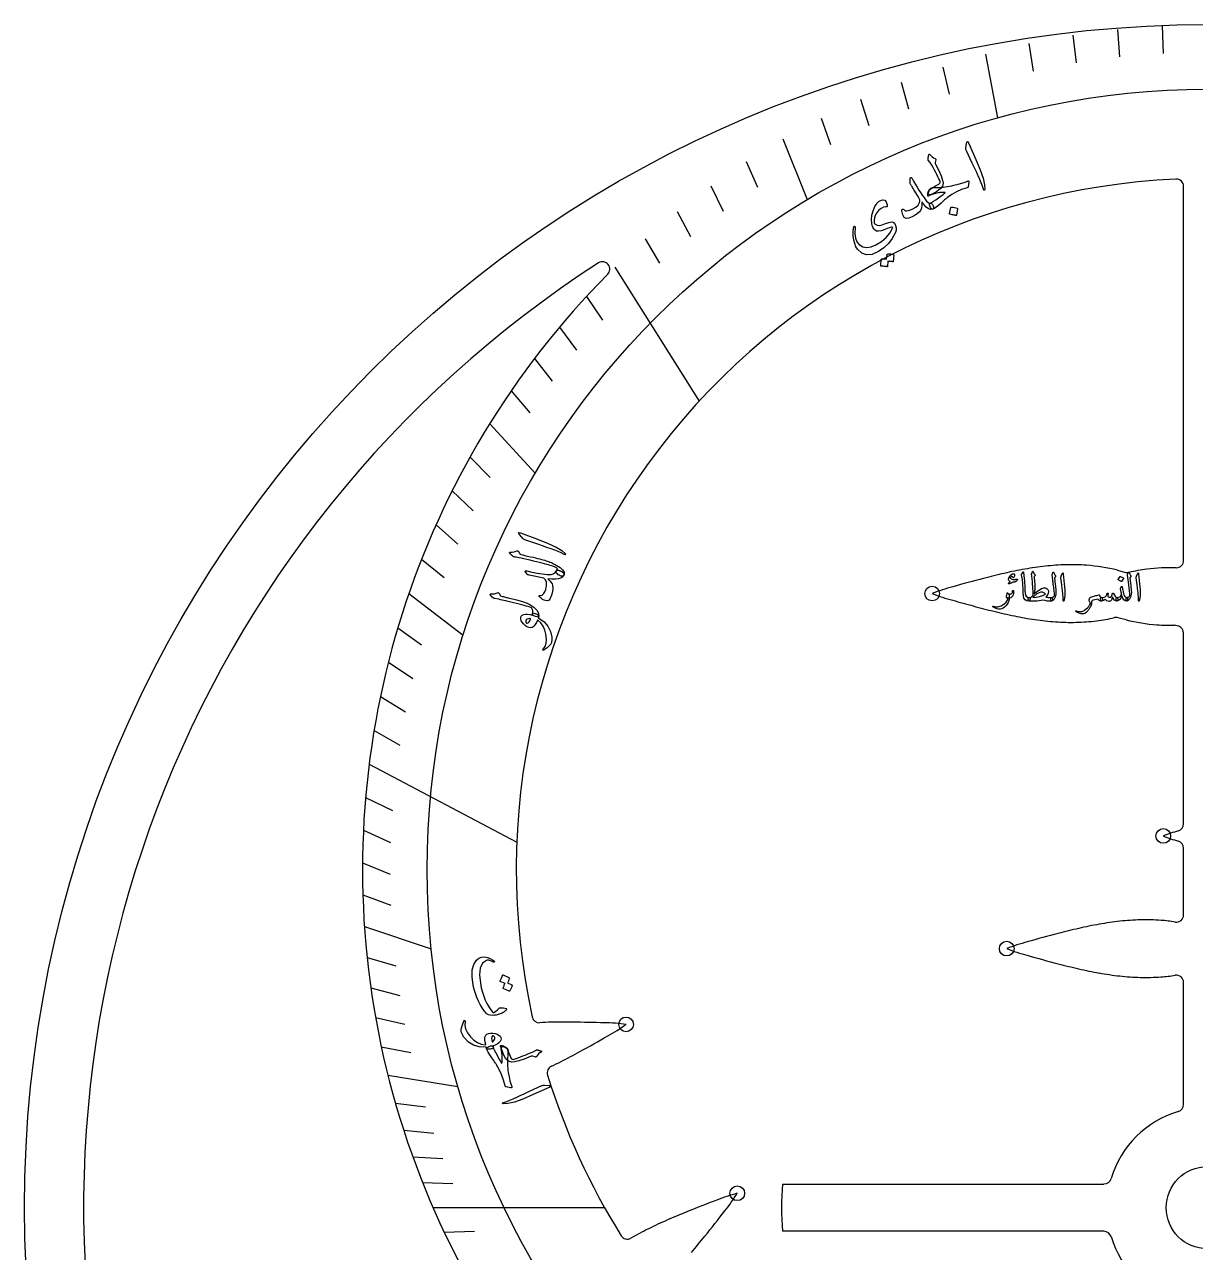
# Model space of a CAD drawing. Header units: millimetres. Extents: x -40.3 to 40.3, y -40.3 to 40.3.
# Drawn here: x -40.32 to -0.4, y -1.53 to 40.32 of the extents above; entities that cross this region are included whole.
import ezdxf

# ---------------------------------------------------------------- set-up
doc = ezdxf.new("R2010")
doc.units = ezdxf.units.MM
for name, color, linetype in [('CUT_INNER', 6, 'Continuous'), ('CUT_OUTER', 1, 'Continuous'), ('ENGRAVE', 7, 'Continuous'), ('ENGRAVE_FINE', 8, 'Continuous'), ('TEXT', 5, 'Continuous')]:
    doc.layers.add(name, color=color, linetype=linetype)

msp = doc.modelspace()

# ---------------------------------------------------------------- linework, layer by layer
at = {"layer": 'CUT_INNER'}
for points in [[(-0.806, 22.061), (-0.806, 34.809)], [(-3.065, 21.729), (-2.789, 21.653)], [(-2.768, 20.033), (-3.044, 20.109)], [(-0.972, 19.815), (-1.028, 19.835)], [(-0.806, 13.082), (-0.806, 19.58)], [(-0.806, 9.983), (-0.806, 12.255)], [(-0.806, 3.522), (-0.806, 7.674)], [(-14.478, 0.806), (-14.472, 0.806), (-3.522, 0.806)], [(-3.522, -0.806), (-14.472, -0.806), (-14.478, -0.806)]]:
    msp.add_lwpolyline(points, dxfattribs=at)
msp.add_circle((0, 0), 1.4, dxfattribs=at)
for centre, radius, start, end in [((0, 11.523), 23.559, 92.5978, 192.3106), ((-1.057, 34.809), 0.25, 360, 92.6367), ((-20.619, 31.989), 0.25, 315.1796, 122.8711), ((0, 0), 38.309, 122.804, 268.4097), ((0, 11.523), 28.802, 135.2127, 243.5935), ((-4.358, 11.333), 10.595, 96.3, 100.1357), ((-4.608, 13.585), 8.329, 91.4513, 96.2915), ((-4.641, 14.807), 7.107, 85.7729, 91.434), ((-4.588, 15.49), 6.422, 76.2835, 85.7978), ((-1.211, 15.083), 6.73, 88.6843, 97.2407), ((-1.057, 22.061), 0.25, 269.9557, 360), ((4.057, -23.333), 46.28, 104.6223, 105.9726), ((-1.624, -1.54), 23.758, 102.8908, 104.6334), ((-3.609, 7.141), 14.854, 100.1356, 102.899), ((-2.722, 21.894), 0.25, 254.6217, 282.0833), ((-1.379, 16.232), 5.569, 97.0222, 103.4092), ((-7.128, 15.226), 6.133, 104.6365, 111.5307), ((-7.131, 26.628), 6.124, 248.4668, 255.3586), ((5.595, 70.732), 52.026, 254.0755, 254.879), ((0.392, 51.369), 31.976, 254.8287, 256.1233), ((-2.848, 38.237), 18.451, 256.1091, 258.3406), ((-4.071, 32.306), 12.395, 258.3366, 261.6263), ((-4.454, 25.53), 5.569, 277.0222, 283.4092), ((-3.11, 19.868), 0.25, 74.6217, 102.0833), ((-4.521, 29.252), 9.307, 261.6302, 265.9704), ((-4.641, 27.578), 7.629, 265.9834, 271.2501), ((-4.624, 26.704), 6.755, 271.2704, 277.235), ((-1.245, 26.272), 6.422, 256.2835, 265.7978), ((-1.24, 25.977), 6.128, 265.5467, 271.1882), ((-1.112, 19.6), 0.25, 70.1818, 90.0443), ((-1.057, 19.58), 0.25, 0, 70.1818), ((-1.057, 13.082), 0.25, 286.3304, 0), ((0.215, 8.455), 4.548, 105.3178, 112.1303), ((0.215, 16.881), 4.548, 247.8697, 254.6822), ((-1.057, 12.255), 0.25, 0, 73.6696), ((-1.067, -4.961), 14.854, 100.1356, 102.899), ((-1.817, -0.77), 10.595, 96.3, 100.1357), ((-2.066, 1.483), 8.329, 91.4513, 96.2915), ((-2.1, 2.705), 7.107, 85.7729, 91.434), ((-1.863, 5.228), 4.573, 80.333, 86.3983), ((-1.057, 9.983), 0.25, 261.1226, 0), ((6.598, -35.435), 46.28, 104.6223, 105.9726), ((0.917, -13.642), 23.758, 102.8908, 104.6334), ((-4.587, 3.124), 6.133, 104.6365, 111.5307), ((-4.59, 14.526), 6.124, 248.4668, 255.3586), ((7.317, 55.72), 49.003, 254.0631, 255.3382), ((0.926, 31.334), 23.793, 255.3642, 257.1018), ((-1.062, 22.643), 14.878, 257.0937, 259.848), ((-1.814, 18.445), 10.613, 259.8479, 263.671), ((-2.066, 16.187), 8.341, 263.6793, 268.5056), ((-2.1, 14.96), 7.114, 268.5227, 274.1717), ((-1.866, 12.449), 4.593, 273.5429, 279.6633), ((-1.057, 7.674), 0.25, 0, 98.8774), ((-22.774, 6.554), 0.25, 192.4805, 273.2294), ((-22.265, -2.256), 8.575, 90.6487, 93.3104), ((-21.878, -17.47), 23.793, 89.4267, 91.1643), ((-22.153, -42.678), 49.003, 88.1256, 89.4007), ((-20.612, 0.173), 6.126, 82.5302, 89.4206), ((-23.39, 11.243), 6.144, 298.7019, 305.5848), ((-43.604, 45.92), 46.28, 298.6848, 300.0351), ((-32.798, 26.16), 23.758, 296.9533, 298.6959), ((-22.255, 4.592), 0.25, 114.8956, 197.4023), ((-26.024, 12.672), 8.665, 295.0111, 297.452), ((-0.004, 11.521), 23.555, 197.2966, 211.9843), ((-1.057, 3.522), 0.25, 286.1719, 360), ((0, 0), 3.427, 106.7301, 163.152), ((-3.523, 1.057), 0.25, 270.0199, 345.3648), ((-14.434, -5.436), 6.135, 105.0381, 111.918), ((-21.233, 3.731), 6.134, 321.1993, 328.0928), ((-6.291, 0), 8.227, 174.3776, 185.6249), ((0.538, -45.606), 49.003, 110.6256, 111.9007), ((-8.856, -22.212), 23.793, 111.9267, 113.6643), ((-53.186, 28.038), 46.28, 321.1848, 322.5351), ((-14.554, -9.8), 10.132, 116.3649, 120.1857), ((-12.436, -14.047), 14.878, 113.6562, 116.4105), ((-3.522, -1.057), 0.25, 16.1719, 90), ((-19.771, -0.824), 0.25, 211.8164, 299.2913), ((-35.641, 13.918), 23.758, 319.4533, 321.1959), ((0, 0), 3.427, 196.7301, 253.152)]:
    msp.add_arc(centre, radius, start, end, dxfattribs=at)
at = {"layer": 'CUT_OUTER'}
msp.add_circle((0, 0), 40.325, dxfattribs=at)
at = {"layer": 'ENGRAVE'}
for points in [[(-7.564, 39.314), (-7.147, 37.145)], [(-14.467, 36.428), (-13.645, 34.357)], [(-20.195, 32.058), (-17.32, 27.494)], [(-24.465, 26.721), (-22.916, 25.029)], [(-27.221, 20.933), (-25.372, 19.512)], [(-28.576, 15.121), (-23.541, 12.456)], [(-28.737, 9.586), (-26.463, 8.827)], [(-27.936, 4.514), (-25.552, 4.129)], [(-26.396, 0), (-20.549, 0)]]:
    msp.add_lwpolyline(points, dxfattribs=at)
for centre, radius in [((0, 11.523), 26.6), ((-9.38, 20.931), 0.25), ((-1.499, 12.668), 0.25), ((-6.839, 8.829), 0.25), ((-19.815, 6.247), 0.25), ((-16.025, 0.489), 0.25)]:
    msp.add_circle(centre, radius, dxfattribs=at)
at = {"layer": 'ENGRAVE_FINE'}
for points in [[(-1.535, 40.284), (-1.499, 39.341)], [(-4.582, 39.958), (-4.475, 39.02)], [(-3.064, 40.161), (-2.993, 39.22)], [(-6.084, 39.675), (-5.941, 38.741)], [(-9.017, 38.877), (-8.803, 37.954)], [(-10.438, 38.367), (-10.189, 37.451)], [(-11.823, 37.787), (-11.539, 36.879)], [(-13.167, 37.139), (-12.849, 36.241)], [(-15.719, 35.657), (-15.333, 34.782)], [(-16.921, 34.831), (-16.502, 33.968)], [(-18.069, 33.952), (-17.617, 33.104)], [(-19.161, 33.027), (-18.677, 32.193)], [(-21.171, 31.051), (-20.625, 30.25)], [(-22.086, 30.009), (-21.51, 29.226)], [(-22.941, 28.938), (-22.335, 28.174)], [(-23.734, 27.841), (-23.099, 27.096)], [(-25.136, 25.585), (-24.446, 24.883)], [(-25.746, 24.434), (-25.03, 23.754)], [(-26.296, 23.273), (-25.554, 22.616)], [(-26.788, 22.105), (-26.021, 21.473)], [(-27.599, 19.761), (-26.786, 19.179)], [(-27.921, 18.591), (-27.086, 18.036)], [(-28.19, 17.427), (-27.335, 16.898)], [(-28.408, 16.269), (-27.533, 15.768)], [(-28.697, 13.984), (-27.785, 13.54)], [(-28.771, 12.861), (-27.843, 12.446)], [(-28.801, 11.752), (-27.858, 11.367)], [(-28.789, 10.66), (-27.832, 10.306)], [(-28.646, 8.53), (-27.664, 8.238)], [(-28.519, 7.495), (-27.526, 7.234)], [(-28.357, 6.48), (-27.355, 6.251)], [(-28.162, 5.486), (-27.152, 5.289)], [(-27.681, 3.565), (-26.658, 3.434)], [(-27.398, 2.639), (-26.37, 2.54)], [(-27.088, 1.736), (-26.058, 1.67)], [(-26.754, 0.856), (-25.721, 0.823)], [(-26.017, -0.833), (-24.985, -0.8)]]:
    msp.add_lwpolyline(points, dxfattribs=at)
at = {"layer": 'TEXT'}
for points in [[(-8.213, 36.267), (-8.203, 36.32), (-8.189, 36.342), (-8.17, 36.334), (-8.146, 36.295), (-7.895, 35.723), (-7.744, 35.371), (-7.642, 35.084), (-7.59, 34.861), (-7.586, 34.703), (-7.59, 34.689), (-7.595, 34.68), (-7.601, 34.678), (-7.607, 34.68), (-7.614, 34.686), (-7.62, 34.694), (-7.625, 34.705), (-7.63, 34.718), (-7.665, 34.822), (-7.706, 34.932), (-7.754, 35.045), (-7.809, 35.164), (-7.823, 35.195), (-7.861, 35.279), (-7.924, 35.416), (-8.012, 35.605), (-8.212, 36.022), (-8.221, 36.044), (-8.227, 36.066), (-8.229, 36.087), (-8.229, 36.107)], [(-9.116, 35.005), (-9.147, 35.071), (-9.181, 35.14), (-9.218, 35.212), (-9.257, 35.287), (-9.299, 35.366), (-9.344, 35.448), (-9.392, 35.534), (-9.443, 35.623), (-9.511, 35.708), (-9.516, 35.721), (-9.52, 35.733), (-9.521, 35.746), (-9.52, 35.759), (-9.519, 35.766), (-9.517, 35.775), (-9.515, 35.787), (-9.511, 35.801), (-9.508, 35.817), (-9.504, 35.836), (-9.5, 35.857), (-9.495, 35.88), (-9.494, 35.888), (-9.49, 35.895), (-9.485, 35.9), (-9.479, 35.903), (-9.472, 35.904), (-9.466, 35.903), (-9.46, 35.898), (-9.454, 35.891), (-9.419, 35.851), (-9.377, 35.815), (-9.33, 35.783), (-9.276, 35.756), (-9.262, 35.748), (-9.254, 35.737), (-9.252, 35.724), (-9.256, 35.709), (-9.281, 35.621), (-9.282, 35.611), (-9.28, 35.599), (-9.276, 35.584), (-9.269, 35.568), (-9.153, 35.347), (-9.071, 35.165), (-9.023, 35.022), (-9.008, 34.919), (-9.033, 34.821), (-9.104, 34.725), (-9.222, 34.633), (-9.385, 34.543), (-9.45, 34.52), (-9.49, 34.527), (-9.504, 34.564), (-9.493, 34.63), (-9.49, 34.64), (-9.487, 34.649), (-9.484, 34.658), (-9.481, 34.666), (-9.479, 34.675), (-9.476, 34.683), (-9.474, 34.691), (-9.471, 34.699), (-9.464, 34.715), (-9.453, 34.729), (-9.438, 34.741), (-9.42, 34.75), (-9.336, 34.787), (-9.263, 34.823), (-9.201, 34.857), (-9.151, 34.89), (-9.124, 34.914), (-9.109, 34.941), (-9.107, 34.971), (-9.116, 35.005)], [(-9.443, 34.239), (-9.423, 34.238), (-9.404, 34.23), (-9.387, 34.217), (-9.372, 34.197), (-9.356, 34.171), (-9.344, 34.145), (-9.336, 34.119), (-9.331, 34.093), (-9.331, 34.069), (-9.335, 34.051), (-9.343, 34.037), (-9.356, 34.028), (-9.432, 34.019), (-9.51, 34.044), (-9.589, 34.103), (-9.668, 34.197), (-9.68, 34.213), (-9.691, 34.228), (-9.7, 34.24), (-9.707, 34.25), (-9.713, 34.258), (-9.717, 34.264), (-9.72, 34.267), (-9.721, 34.268), (-9.727, 34.273), (-9.731, 34.274), (-9.733, 34.269), (-9.733, 34.26), (-9.735, 34.153), (-9.748, 34.064), (-9.774, 33.992), (-9.813, 33.938), (-9.879, 33.88), (-9.961, 33.825), (-10.061, 33.773), (-10.177, 33.725), (-10.265, 33.713), (-10.334, 33.752), (-10.383, 33.841), (-10.414, 33.981), (-10.415, 33.999), (-10.412, 34.014), (-10.406, 34.026), (-10.397, 34.034), (-10.386, 34.038), (-10.374, 34.037), (-10.363, 34.03), (-10.351, 34.019), (-10.325, 33.994), (-10.301, 33.978), (-10.277, 33.971), (-10.254, 33.971), (-10.138, 34.004), (-10.034, 34.048), (-9.942, 34.105), (-9.861, 34.174), (-9.83, 34.213), (-9.81, 34.256), (-9.799, 34.303), (-9.799, 34.356), (-9.809, 34.376), (-9.836, 34.422), (-9.88, 34.494), (-9.939, 34.591), (-9.971, 34.643), (-10, 34.69), (-10.025, 34.732), (-10.047, 34.769), (-10.066, 34.801), (-10.082, 34.827), (-10.095, 34.847), (-10.104, 34.862), (-10.117, 34.885), (-10.126, 34.907), (-10.131, 34.926), (-10.132, 34.944), (-10.13, 34.968), (-10.13, 34.989), (-10.129, 35.009), (-10.128, 35.028), (-10.127, 35.044), (-10.126, 35.059), (-10.126, 35.073), (-10.127, 35.085), (-10.126, 35.094), (-10.123, 35.102), (-10.117, 35.108), (-10.11, 35.111), (-10.1, 35.112), (-10.091, 35.11), (-10.084, 35.105), (-10.078, 35.097), (-10.012, 34.984), (-9.949, 34.877), (-9.888, 34.777), (-9.83, 34.683), (-9.774, 34.596), (-9.72, 34.514), (-9.669, 34.439), (-9.621, 34.371), (-9.572, 34.308), (-9.526, 34.266), (-9.483, 34.242), (-9.443, 34.239)], [(-9.204, 34.774), (-9.139, 34.775), (-9.071, 34.778), (-9.003, 34.784), (-8.932, 34.793), (-8.86, 34.803), (-8.787, 34.816), (-8.713, 34.831), (-8.637, 34.847), (-8.493, 34.881), (-8.366, 34.917), (-8.258, 34.953), (-8.169, 34.991), (-8.159, 34.995), (-8.15, 34.995), (-8.142, 34.992), (-8.135, 34.987), (-8.13, 34.979), (-8.126, 34.97), (-8.124, 34.961), (-8.125, 34.95), (-8.152, 34.798), (-8.156, 34.785), (-8.162, 34.776), (-8.172, 34.769), (-8.186, 34.765), (-8.376, 34.701), (-8.553, 34.623), (-8.715, 34.532), (-8.862, 34.428), (-8.87, 34.422), (-8.884, 34.411), (-8.903, 34.395), (-8.927, 34.374), (-8.957, 34.348), (-8.992, 34.317), (-9.033, 34.281), (-9.078, 34.24), (-9.167, 34.161), (-9.243, 34.099), (-9.306, 34.055), (-9.356, 34.028), (-9.371, 34.028), (-9.389, 34.038), (-9.411, 34.058), (-9.435, 34.089), (-9.464, 34.143), (-9.475, 34.186), (-9.467, 34.218), (-9.441, 34.24), (-9.397, 34.264), (-9.337, 34.302), (-9.26, 34.355), (-9.165, 34.423), (-9.118, 34.458), (-9.076, 34.488), (-9.04, 34.514), (-9.01, 34.535), (-8.987, 34.553), (-8.969, 34.566), (-8.958, 34.574), (-8.953, 34.578), (-8.951, 34.58), (-8.949, 34.582), (-8.948, 34.583), (-8.947, 34.585), (-8.946, 34.586), (-8.945, 34.586), (-8.944, 34.587), (-8.943, 34.588), (-8.937, 34.594), (-8.935, 34.599), (-8.938, 34.602), (-8.946, 34.603), (-8.977, 34.605), (-9.01, 34.605), (-9.044, 34.604), (-9.078, 34.601), (-9.114, 34.597), (-9.151, 34.591), (-9.19, 34.584), (-9.229, 34.576), (-9.268, 34.566), (-9.305, 34.557), (-9.342, 34.546), (-9.378, 34.535), (-9.413, 34.523), (-9.446, 34.51), (-9.478, 34.496), (-9.508, 34.481), (-9.517, 34.479), (-9.523, 34.48), (-9.528, 34.484), (-9.531, 34.491), (-9.533, 34.505), (-9.533, 34.52), (-9.532, 34.534), (-9.531, 34.549), (-9.528, 34.564), (-9.525, 34.579), (-9.522, 34.595), (-9.518, 34.611), (-9.508, 34.644), (-9.495, 34.671), (-9.481, 34.692), (-9.464, 34.708), (-9.415, 34.735), (-9.356, 34.756), (-9.286, 34.769), (-9.204, 34.774)], [(-10.954, 34.11), (-11.041, 34.098), (-11.124, 34.058), (-11.205, 33.99), (-11.282, 33.894), (-11.322, 33.818), (-11.348, 33.739), (-11.359, 33.657), (-11.355, 33.572), (-11.351, 33.557), (-11.344, 33.542), (-11.333, 33.529), (-11.32, 33.516), (-11.259, 33.486), (-11.181, 33.48), (-11.085, 33.498), (-10.97, 33.539), (-10.858, 33.581), (-10.77, 33.598), (-10.707, 33.591), (-10.668, 33.56), (-10.626, 33.478), (-10.606, 33.396), (-10.608, 33.315), (-10.633, 33.233), (-10.74, 33.036), (-10.871, 32.864), (-11.026, 32.716), (-11.206, 32.591), (-11.422, 32.493), (-11.614, 32.473), (-11.781, 32.53), (-11.925, 32.665), (-11.978, 32.754), (-12.021, 32.859), (-12.051, 32.98), (-12.07, 33.119), (-12.072, 33.159), (-12.073, 33.199), (-12.073, 33.237), (-12.071, 33.275), (-12.069, 33.312), (-12.065, 33.349), (-12.06, 33.385), (-12.055, 33.421), (-12.05, 33.437), (-12.042, 33.446), (-12.033, 33.449), (-12.021, 33.445), (-12.012, 33.437), (-12.005, 33.427), (-12.002, 33.416), (-12.001, 33.403), (-12.012, 33.206), (-11.992, 33.044), (-11.943, 32.916), (-11.865, 32.824), (-11.741, 32.75), (-11.605, 32.724), (-11.457, 32.746), (-11.297, 32.815), (-11.108, 32.935), (-10.951, 33.068), (-10.825, 33.217), (-10.73, 33.381), (-10.726, 33.393), (-10.726, 33.402), (-10.732, 33.409), (-10.744, 33.414), (-10.781, 33.414), (-10.839, 33.4), (-10.918, 33.374), (-11.018, 33.334), (-11.122, 33.296), (-11.208, 33.281), (-11.277, 33.288), (-11.328, 33.317), (-11.368, 33.362), (-11.4, 33.415), (-11.424, 33.475), (-11.439, 33.543), (-11.45, 33.686), (-11.435, 33.83), (-11.395, 33.974), (-11.329, 34.12), (-11.31, 34.156), (-11.291, 34.189), (-11.27, 34.218), (-11.25, 34.245), (-11.229, 34.267), (-11.207, 34.287), (-11.186, 34.304), (-11.164, 34.318), (-11.072, 34.353), (-10.999, 34.341), (-10.946, 34.282), (-10.913, 34.178), (-10.911, 34.146), (-10.917, 34.124), (-10.931, 34.112), (-10.954, 34.11)], [(-8.744, 34.088), (-8.742, 34.092), (-8.739, 34.095), (-8.734, 34.098), (-8.727, 34.1), (-8.675, 34.099), (-8.624, 34.092), (-8.574, 34.08), (-8.525, 34.063), (-8.52, 34.059), (-8.517, 34.055), (-8.515, 34.05), (-8.516, 34.045), (-8.555, 33.824), (-8.557, 33.818), (-8.562, 33.815), (-8.569, 33.815), (-8.579, 33.817), (-8.587, 33.819), (-8.6, 33.823), (-8.617, 33.827), (-8.639, 33.832), (-8.666, 33.838), (-8.698, 33.844), (-8.736, 33.852), (-8.779, 33.859), (-8.784, 33.861), (-8.788, 33.864), (-8.79, 33.867), (-8.789, 33.872)], [(-10.919, 32.489), (-10.918, 32.493), (-10.915, 32.497), (-10.911, 32.5), (-10.904, 32.503), (-10.879, 32.505), (-10.854, 32.507), (-10.829, 32.507), (-10.804, 32.506), (-10.78, 32.504), (-10.755, 32.5), (-10.73, 32.495), (-10.705, 32.489), (-10.699, 32.486), (-10.695, 32.481), (-10.693, 32.476), (-10.692, 32.469), (-10.706, 32.245), (-10.708, 32.242), (-10.712, 32.24), (-10.719, 32.239), (-10.728, 32.24), (-10.734, 32.242), (-10.745, 32.244), (-10.759, 32.245), (-10.777, 32.247), (-10.799, 32.249), (-10.825, 32.251), (-10.855, 32.254), (-10.889, 32.256), (-10.899, 32.081), (-10.901, 32.075), (-10.905, 32.072), (-10.912, 32.071), (-10.922, 32.072), (-10.93, 32.074), (-10.943, 32.075), (-10.96, 32.078), (-10.982, 32.08), (-11.009, 32.083), (-11.042, 32.086), (-11.079, 32.089), (-11.121, 32.092), (-11.127, 32.093), (-11.13, 32.096), (-11.131, 32.1), (-11.131, 32.104), (-11.115, 32.323), (-11.114, 32.327), (-11.111, 32.331), (-11.106, 32.334), (-11.1, 32.337), (-11.079, 32.34), (-11.058, 32.342), (-11.037, 32.343), (-11.016, 32.342), (-10.995, 32.341), (-10.975, 32.338), (-10.954, 32.335), (-10.934, 32.33)], [(-23.443, 22.933), (-23.474, 22.976), (-23.479, 23.002), (-23.46, 23.01), (-23.416, 23), (-22.831, 22.78), (-22.474, 22.642), (-22.197, 22.514), (-22.001, 22.396), (-21.886, 22.288), (-21.878, 22.276), (-21.875, 22.266), (-21.877, 22.26), (-21.884, 22.257), (-21.893, 22.256), (-21.903, 22.258), (-21.914, 22.262), (-21.927, 22.267), (-22.026, 22.316), (-22.133, 22.362), (-22.248, 22.407), (-22.371, 22.451), (-22.403, 22.463), (-22.49, 22.494), (-22.631, 22.544), (-22.828, 22.613), (-23.266, 22.762), (-23.289, 22.771), (-23.308, 22.782), (-23.325, 22.795), (-23.339, 22.809)], [(-23.771, 22.287), (-23.78, 22.296), (-23.785, 22.306), (-23.787, 22.315), (-23.785, 22.325), (-23.779, 22.332), (-23.772, 22.338), (-23.763, 22.341), (-23.752, 22.342), (-23.695, 22.342), (-23.642, 22.349), (-23.592, 22.363), (-23.546, 22.383), (-23.528, 22.387), (-23.511, 22.385), (-23.495, 22.375), (-23.482, 22.359), (-23.475, 22.348), (-23.469, 22.338), (-23.463, 22.327), (-23.456, 22.316), (-23.45, 22.306), (-23.444, 22.295), (-23.438, 22.285), (-23.431, 22.274), (-23.408, 22.265), (-23.341, 22.248), (-23.229, 22.222), (-23.072, 22.187), (-22.986, 22.167), (-22.906, 22.149), (-22.831, 22.131), (-22.761, 22.113), (-22.697, 22.097), (-22.639, 22.081), (-22.586, 22.065), (-22.54, 22.05), (-22.497, 22.035), (-22.454, 22.019), (-22.411, 22.002), (-22.369, 21.984), (-22.327, 21.965), (-22.286, 21.946), (-22.244, 21.925), (-22.203, 21.903), (-22.068, 21.821), (-21.978, 21.742), (-21.932, 21.664), (-21.932, 21.589), (-21.945, 21.558), (-21.965, 21.538), (-21.992, 21.528), (-22.026, 21.529), (-22.062, 21.538), (-22.096, 21.553), (-22.128, 21.573), (-22.158, 21.6), (-22.183, 21.629), (-22.198, 21.655), (-22.201, 21.678), (-22.194, 21.698), (-22.186, 21.713), (-22.179, 21.726), (-22.172, 21.738), (-22.167, 21.748), (-22.163, 21.757), (-22.16, 21.765), (-22.158, 21.772), (-22.157, 21.778), (-22.187, 21.804), (-22.237, 21.831), (-22.309, 21.86), (-22.401, 21.891), (-22.457, 21.907), (-22.522, 21.925), (-22.595, 21.944), (-22.676, 21.964), (-22.766, 21.986), (-22.865, 22.011), (-22.973, 22.036), (-23.09, 22.064), (-23.204, 22.09), (-23.304, 22.113), (-23.391, 22.132), (-23.464, 22.148), (-23.523, 22.16), (-23.568, 22.169), (-23.599, 22.176), (-23.617, 22.179), (-23.638, 22.185), (-23.66, 22.195), (-23.682, 22.209), (-23.703, 22.227), (-23.714, 22.237), (-23.724, 22.247), (-23.733, 22.255), (-23.741, 22.263), (-23.75, 22.27), (-23.757, 22.276), (-23.765, 22.282), (-23.771, 22.287)], [(-21.93, 21.586), (-21.954, 21.542), (-21.98, 21.506), (-22.009, 21.479), (-22.041, 21.46), (-22.122, 21.434), (-22.223, 21.421), (-22.343, 21.42), (-22.484, 21.431), (-22.419, 21.367), (-22.37, 21.311), (-22.338, 21.262), (-22.321, 21.221), (-22.311, 21.111), (-22.323, 20.995), (-22.358, 20.873), (-22.415, 20.744), (-22.439, 20.711), (-22.471, 20.691), (-22.511, 20.684), (-22.558, 20.69), (-22.609, 20.707), (-22.661, 20.734), (-22.714, 20.77), (-22.767, 20.815), (-22.774, 20.823), (-22.778, 20.831), (-22.78, 20.839), (-22.779, 20.847), (-22.774, 20.857), (-22.768, 20.863), (-22.759, 20.867), (-22.748, 20.867), (-22.681, 20.881), (-22.626, 20.92), (-22.582, 20.985), (-22.549, 21.075), (-22.526, 21.209), (-22.53, 21.317), (-22.563, 21.4), (-22.625, 21.457), (-23.122, 21.561), (-23.144, 21.566), (-23.163, 21.574), (-23.178, 21.584), (-23.19, 21.596), (-23.242, 21.666), (-23.249, 21.676), (-23.253, 21.684), (-23.254, 21.691), (-23.254, 21.697), (-23.247, 21.702), (-23.236, 21.704), (-23.222, 21.703), (-23.202, 21.7), (-23.076, 21.672), (-22.959, 21.648), (-22.851, 21.628), (-22.752, 21.612), (-22.663, 21.599), (-22.583, 21.589), (-22.512, 21.582), (-22.451, 21.579), (-22.368, 21.585), (-22.297, 21.608), (-22.239, 21.646), (-22.193, 21.701), (-22.179, 21.715), (-22.159, 21.723), (-22.133, 21.724), (-22.101, 21.719), (-22.085, 21.714), (-22.069, 21.708), (-22.053, 21.702), (-22.038, 21.695), (-22.022, 21.687), (-22.007, 21.678), (-21.993, 21.668), (-21.979, 21.657), (-21.954, 21.634), (-21.937, 21.615), (-21.929, 21.599), (-21.93, 21.586)], [(-6.523, 21.337), (-6.541, 21.334), (-6.558, 21.331), (-6.573, 21.328), (-6.588, 21.325), (-6.6, 21.322), (-6.612, 21.319), (-6.621, 21.316), (-6.63, 21.314), (-6.638, 21.31), (-6.648, 21.306), (-6.66, 21.302), (-6.674, 21.296), (-6.689, 21.29), (-6.706, 21.283), (-6.725, 21.274), (-6.746, 21.265), (-6.754, 21.262), (-6.761, 21.262), (-6.767, 21.265), (-6.772, 21.271), (-6.775, 21.284), (-6.767, 21.3), (-6.748, 21.318), (-6.718, 21.338), (-6.741, 21.351), (-6.758, 21.365), (-6.77, 21.38), (-6.776, 21.396), (-6.777, 21.427), (-6.77, 21.46), (-6.754, 21.495), (-6.729, 21.533), (-6.7, 21.567), (-6.669, 21.591), (-6.638, 21.604), (-6.606, 21.606), (-6.588, 21.602), (-6.576, 21.592), (-6.57, 21.578), (-6.569, 21.559), (-6.572, 21.539), (-6.577, 21.52), (-6.584, 21.503), (-6.594, 21.488), (-6.603, 21.477), (-6.612, 21.472), (-6.62, 21.473), (-6.627, 21.481), (-6.635, 21.492), (-6.645, 21.5), (-6.656, 21.505), (-6.668, 21.507), (-6.681, 21.507), (-6.693, 21.504), (-6.703, 21.499), (-6.711, 21.49), (-6.717, 21.48), (-6.719, 21.471), (-6.716, 21.462), (-6.71, 21.454), (-6.684, 21.436), (-6.653, 21.422), (-6.617, 21.413), (-6.574, 21.409), (-6.571, 21.409), (-6.567, 21.409), (-6.562, 21.41), (-6.557, 21.411), (-6.552, 21.412), (-6.546, 21.413), (-6.54, 21.414), (-6.533, 21.416), (-6.526, 21.417), (-6.519, 21.418), (-6.513, 21.419), (-6.508, 21.421), (-6.504, 21.422), (-6.5, 21.422), (-6.496, 21.422), (-6.493, 21.423), (-6.487, 21.422), (-6.483, 21.42), (-6.479, 21.417), (-6.476, 21.413), (-6.475, 21.409), (-6.474, 21.405), (-6.474, 21.401), (-6.475, 21.398), (-6.488, 21.373), (-6.501, 21.354), (-6.513, 21.342), (-6.523, 21.337)], [(-6.283, 21.668), (-6.28, 21.672), (-6.278, 21.675), (-6.276, 21.677), (-6.274, 21.677), (-6.27, 21.675), (-6.267, 21.669), (-6.265, 21.66), (-6.262, 21.648), (-6.251, 21.545), (-6.242, 21.449), (-6.234, 21.362), (-6.229, 21.282), (-6.226, 21.214), (-6.223, 21.152), (-6.22, 21.098), (-6.218, 21.051), (-6.215, 21.011), (-6.214, 20.978), (-6.212, 20.953), (-6.211, 20.934), (-6.199, 20.878), (-6.172, 20.837), (-6.13, 20.81), (-6.073, 20.799), (-6.058, 20.794), (-6.047, 20.785), (-6.043, 20.77), (-6.044, 20.749), (-6.051, 20.716), (-6.058, 20.693), (-6.065, 20.679), (-6.073, 20.674), (-6.153, 20.685), (-6.212, 20.716), (-6.25, 20.769), (-6.267, 20.843), (-6.269, 20.878), (-6.272, 20.913), (-6.274, 20.949), (-6.276, 20.984), (-6.277, 21.02), (-6.279, 21.056), (-6.28, 21.091), (-6.282, 21.127), (-6.284, 21.196), (-6.288, 21.257), (-6.293, 21.312), (-6.298, 21.36), (-6.305, 21.406), (-6.313, 21.455), (-6.322, 21.507), (-6.331, 21.562), (-6.333, 21.572), (-6.332, 21.581), (-6.331, 21.589), (-6.327, 21.597)], [(-5.612, 20.707), (-5.668, 20.692), (-5.73, 20.681), (-5.8, 20.674), (-5.877, 20.672), (-5.916, 20.671), (-5.951, 20.671), (-5.981, 20.671), (-6.008, 20.672), (-6.03, 20.672), (-6.049, 20.673), (-6.063, 20.674), (-6.073, 20.674), (-6.079, 20.677), (-6.084, 20.684), (-6.089, 20.693), (-6.094, 20.706), (-6.104, 20.745), (-6.103, 20.773), (-6.093, 20.791), (-6.073, 20.799), (-6.014, 20.8), (-5.938, 20.881), (-5.938, 20.95), (-5.94, 21.021), (-5.943, 21.096), (-5.948, 21.174), (-5.954, 21.256), (-5.962, 21.341), (-5.971, 21.429), (-5.982, 21.521), (-5.984, 21.534), (-5.985, 21.546), (-5.986, 21.556), (-5.987, 21.565), (-5.988, 21.572), (-5.989, 21.579), (-5.99, 21.584), (-5.992, 21.587), (-5.992, 21.6), (-5.986, 21.62), (-5.975, 21.647), (-5.959, 21.681), (-5.957, 21.684), (-5.954, 21.687), (-5.951, 21.689), (-5.948, 21.689), (-5.944, 21.689), (-5.941, 21.687), (-5.939, 21.684), (-5.937, 21.679), (-5.922, 21.645), (-5.908, 21.616), (-5.893, 21.593), (-5.879, 21.576), (-5.872, 21.568), (-5.87, 21.559), (-5.872, 21.55), (-5.879, 21.54), (-5.902, 21.51), (-5.905, 21.505), (-5.907, 21.498), (-5.907, 21.489), (-5.906, 21.479), (-5.891, 21.349), (-5.881, 21.239), (-5.877, 21.15), (-5.877, 21.082), (-5.878, 21.069), (-5.88, 21.055), (-5.882, 21.038), (-5.886, 21.019), (-5.889, 20.997), (-5.894, 20.974), (-5.898, 20.948), (-5.904, 20.92), (-5.824, 20.985), (-5.755, 21.036), (-5.698, 21.075), (-5.651, 21.101), (-5.61, 21.118), (-5.575, 21.128), (-5.546, 21.131), (-5.522, 21.127), (-5.492, 21.114), (-5.464, 21.094), (-5.44, 21.065), (-5.419, 21.029), (-5.416, 21.022), (-5.415, 21.013), (-5.415, 21.002), (-5.416, 20.989), (-5.429, 20.939), (-5.449, 20.893), (-5.476, 20.852), (-5.51, 20.817), (-5.484, 20.81), (-5.458, 20.805), (-5.433, 20.801), (-5.408, 20.798), (-5.383, 20.796), (-5.359, 20.796), (-5.335, 20.797), (-5.311, 20.799), (-5.302, 20.798), (-5.295, 20.794), (-5.29, 20.786), (-5.286, 20.774), (-5.282, 20.749), (-5.28, 20.728), (-5.282, 20.711), (-5.288, 20.698), (-5.295, 20.688), (-5.301, 20.68), (-5.307, 20.676), (-5.311, 20.674), (-5.381, 20.672), (-5.454, 20.677), (-5.531, 20.689), (-5.612, 20.707)], [(-5.29, 21.585), (-5.281, 21.608), (-5.274, 21.626), (-5.269, 21.639), (-5.266, 21.648), (-5.263, 21.653), (-5.26, 21.657), (-5.256, 21.659), (-5.252, 21.66), (-5.247, 21.659), (-5.242, 21.657), (-5.239, 21.652), (-5.237, 21.646), (-5.225, 21.617), (-5.212, 21.59), (-5.196, 21.566), (-5.177, 21.546), (-5.172, 21.539), (-5.171, 21.531), (-5.173, 21.523), (-5.179, 21.514), (-5.209, 21.471), (-5.207, 21.452), (-5.205, 21.433), (-5.203, 21.415), (-5.201, 21.396), (-5.199, 21.379), (-5.197, 21.361), (-5.195, 21.344), (-5.192, 21.327), (-5.173, 21.172), (-5.162, 21.051), (-5.158, 20.964), (-5.161, 20.91), (-5.187, 20.813), (-5.221, 20.742), (-5.263, 20.695), (-5.313, 20.674), (-5.314, 20.674), (-5.315, 20.674), (-5.317, 20.674), (-5.318, 20.674), (-5.326, 20.682), (-5.332, 20.7), (-5.334, 20.728), (-5.333, 20.765), (-5.332, 20.779), (-5.328, 20.79), (-5.322, 20.796), (-5.313, 20.799), (-5.278, 20.806), (-5.248, 20.818), (-5.225, 20.837), (-5.208, 20.861), (-5.209, 20.89), (-5.211, 20.922), (-5.214, 20.959), (-5.218, 21), (-5.223, 21.045), (-5.229, 21.093), (-5.235, 21.145), (-5.242, 21.2), (-5.249, 21.255), (-5.255, 21.304), (-5.261, 21.347), (-5.266, 21.385), (-5.27, 21.418), (-5.274, 21.445), (-5.276, 21.466), (-5.278, 21.482), (-5.292, 21.561), (-5.292, 21.569), (-5.292, 21.575), (-5.292, 21.581), (-5.29, 21.585)], [(-4.948, 21.599), (-4.935, 21.625), (-4.924, 21.634), (-4.916, 21.626), (-4.911, 21.602), (-4.879, 21.264), (-4.86, 21.056), (-4.856, 20.89), (-4.866, 20.766), (-4.891, 20.684), (-4.896, 20.677), (-4.9, 20.674), (-4.904, 20.673), (-4.907, 20.676), (-4.909, 20.68), (-4.911, 20.685), (-4.912, 20.692), (-4.912, 20.699), (-4.912, 20.759), (-4.915, 20.822), (-4.92, 20.89), (-4.929, 20.96), (-4.931, 20.979), (-4.936, 21.029), (-4.945, 21.11), (-4.958, 21.223), (-4.988, 21.472), (-4.989, 21.486), (-4.988, 21.498), (-4.986, 21.509), (-4.983, 21.519)], [(-2.971, 21.512), (-2.97, 21.514), (-2.967, 21.515), (-2.964, 21.515), (-2.96, 21.515), (-2.933, 21.504), (-2.908, 21.491), (-2.884, 21.475), (-2.862, 21.457), (-2.86, 21.454), (-2.859, 21.452), (-2.859, 21.449), (-2.861, 21.446), (-2.926, 21.341), (-2.928, 21.339), (-2.931, 21.338), (-2.935, 21.339), (-2.939, 21.343), (-2.943, 21.345), (-2.95, 21.349), (-2.958, 21.355), (-2.969, 21.362), (-2.982, 21.37), (-2.997, 21.38), (-3.015, 21.391), (-3.036, 21.403), (-3.039, 21.405), (-3.04, 21.407), (-3.04, 21.41), (-3.039, 21.412)], [(-2.721, 21.585), (-2.712, 21.608), (-2.705, 21.626), (-2.7, 21.639), (-2.696, 21.648), (-2.694, 21.653), (-2.691, 21.657), (-2.687, 21.659), (-2.683, 21.66), (-2.678, 21.659), (-2.673, 21.657), (-2.67, 21.652), (-2.667, 21.646), (-2.656, 21.617), (-2.642, 21.59), (-2.626, 21.566), (-2.608, 21.546), (-2.603, 21.539), (-2.602, 21.531), (-2.604, 21.523), (-2.61, 21.514), (-2.64, 21.471), (-2.638, 21.452), (-2.636, 21.433), (-2.634, 21.415), (-2.632, 21.396), (-2.63, 21.379), (-2.627, 21.361), (-2.625, 21.344), (-2.623, 21.327), (-2.604, 21.172), (-2.593, 21.051), (-2.588, 20.964), (-2.592, 20.91), (-2.618, 20.813), (-2.652, 20.742), (-2.694, 20.695), (-2.743, 20.674), (-2.745, 20.674), (-2.746, 20.674), (-2.748, 20.674), (-2.749, 20.674), (-2.757, 20.682), (-2.762, 20.7), (-2.765, 20.728), (-2.764, 20.765), (-2.763, 20.779), (-2.759, 20.79), (-2.752, 20.796), (-2.743, 20.799), (-2.708, 20.806), (-2.679, 20.818), (-2.656, 20.837), (-2.639, 20.861), (-2.64, 20.89), (-2.642, 20.922), (-2.645, 20.959), (-2.649, 21), (-2.654, 21.045), (-2.659, 21.093), (-2.666, 21.145), (-2.673, 21.2), (-2.68, 21.255), (-2.686, 21.304), (-2.691, 21.347), (-2.696, 21.385), (-2.701, 21.418), (-2.704, 21.445), (-2.707, 21.466), (-2.709, 21.482), (-2.723, 21.561), (-2.723, 21.569), (-2.723, 21.575), (-2.723, 21.581), (-2.721, 21.585)], [(-2.379, 21.599), (-2.366, 21.625), (-2.355, 21.634), (-2.347, 21.626), (-2.342, 21.602), (-2.31, 21.264), (-2.291, 21.056), (-2.287, 20.89), (-2.297, 20.766), (-2.322, 20.684), (-2.327, 20.677), (-2.331, 20.674), (-2.334, 20.673), (-2.338, 20.676), (-2.34, 20.68), (-2.342, 20.685), (-2.343, 20.692), (-2.343, 20.699), (-2.343, 20.759), (-2.346, 20.822), (-2.351, 20.89), (-2.36, 20.96), (-2.361, 20.979), (-2.367, 21.029), (-2.376, 21.11), (-2.389, 21.223), (-2.419, 21.472), (-2.42, 21.486), (-2.419, 21.498), (-2.417, 21.509), (-2.413, 21.519)], [(-24.345, 20.782), (-24.378, 20.813), (-24.403, 20.838), (-24.422, 20.856), (-24.435, 20.867), (-24.442, 20.875), (-24.447, 20.883), (-24.448, 20.892), (-24.447, 20.9), (-24.442, 20.909), (-24.434, 20.915), (-24.424, 20.918), (-24.412, 20.919), (-24.354, 20.92), (-24.298, 20.927), (-24.247, 20.94), (-24.198, 20.958), (-24.183, 20.963), (-24.169, 20.961), (-24.157, 20.951), (-24.145, 20.935), (-24.093, 20.852), (-24.058, 20.843), (-24.025, 20.834), (-23.992, 20.826), (-23.959, 20.817), (-23.927, 20.809), (-23.896, 20.801), (-23.865, 20.794), (-23.835, 20.786), (-23.557, 20.716), (-23.342, 20.655), (-23.189, 20.604), (-23.1, 20.563), (-22.951, 20.454), (-22.851, 20.349), (-22.799, 20.247), (-22.794, 20.149), (-22.795, 20.147), (-22.796, 20.145), (-22.797, 20.142), (-22.798, 20.14), (-22.817, 20.131), (-22.851, 20.134), (-22.9, 20.148), (-22.964, 20.173), (-22.988, 20.185), (-23.003, 20.198), (-23.009, 20.213), (-23.008, 20.23), (-22.997, 20.294), (-23, 20.352), (-23.017, 20.404), (-23.046, 20.45), (-23.096, 20.467), (-23.154, 20.485), (-23.219, 20.504), (-23.292, 20.524), (-23.372, 20.545), (-23.458, 20.568), (-23.551, 20.591), (-23.651, 20.615), (-23.749, 20.639), (-23.838, 20.66), (-23.916, 20.679), (-23.985, 20.695), (-24.043, 20.709), (-24.092, 20.72), (-24.131, 20.729), (-24.159, 20.736), (-24.303, 20.763), (-24.317, 20.767), (-24.329, 20.772), (-24.338, 20.777), (-24.345, 20.782)], [(-6.797, 20.945), (-6.781, 20.924), (-6.769, 20.904), (-6.76, 20.884), (-6.754, 20.863), (-6.751, 20.842), (-6.749, 20.817), (-6.749, 20.787), (-6.751, 20.753), (-6.763, 20.689), (-6.785, 20.628), (-6.819, 20.57), (-6.863, 20.514), (-6.912, 20.466), (-6.958, 20.431), (-7.003, 20.41), (-7.045, 20.401), (-7.114, 20.404), (-7.18, 20.416), (-7.244, 20.439), (-7.306, 20.473), (-7.31, 20.476), (-7.314, 20.479), (-7.316, 20.482), (-7.317, 20.485), (-7.317, 20.489), (-7.317, 20.492), (-7.315, 20.495), (-7.313, 20.498), (-7.309, 20.499), (-7.306, 20.5), (-7.302, 20.499), (-7.298, 20.498), (-7.275, 20.491), (-7.253, 20.486), (-7.232, 20.482), (-7.212, 20.479), (-7.192, 20.477), (-7.174, 20.477), (-7.156, 20.478), (-7.139, 20.48), (-7.028, 20.512), (-6.934, 20.564), (-6.858, 20.637), (-6.798, 20.731), (-6.798, 20.734), (-6.797, 20.739), (-6.797, 20.745), (-6.797, 20.753), (-6.799, 20.759), (-6.806, 20.767), (-6.817, 20.777), (-6.833, 20.788), (-6.84, 20.796), (-6.844, 20.806), (-6.845, 20.818), (-6.844, 20.832), (-6.823, 20.937), (-6.819, 20.95), (-6.813, 20.956), (-6.806, 20.954), (-6.797, 20.945)], [(-6.624, 21.038), (-6.617, 21.036), (-6.612, 21.033), (-6.609, 21.028), (-6.608, 21.021), (-6.605, 20.973), (-6.607, 20.929), (-6.615, 20.89), (-6.628, 20.855), (-6.647, 20.826), (-6.672, 20.803), (-6.702, 20.787), (-6.739, 20.778), (-6.764, 20.775), (-6.788, 20.776), (-6.811, 20.78), (-6.833, 20.788), (-6.84, 20.794), (-6.844, 20.803), (-6.846, 20.816), (-6.844, 20.832), (-6.823, 20.937), (-6.821, 20.945), (-6.819, 20.951), (-6.816, 20.954), (-6.813, 20.956), (-6.81, 20.956), (-6.806, 20.954), (-6.802, 20.95), (-6.798, 20.945), (-6.788, 20.933), (-6.774, 20.924), (-6.758, 20.918), (-6.739, 20.915), (-6.719, 20.914), (-6.7, 20.918), (-6.683, 20.925), (-6.667, 20.937), (-6.653, 20.952), (-6.644, 20.971), (-6.639, 20.994), (-6.638, 21.02), (-6.637, 21.027), (-6.635, 21.033), (-6.63, 21.036), (-6.624, 21.038)], [(-5.567, 20.96), (-5.614, 20.982), (-5.67, 20.982), (-5.735, 20.961), (-5.808, 20.919), (-5.827, 20.905), (-5.846, 20.892), (-5.864, 20.877), (-5.882, 20.862), (-5.899, 20.847), (-5.916, 20.831), (-5.933, 20.816), (-5.949, 20.8), (-5.829, 20.812), (-5.717, 20.834), (-5.612, 20.866), (-5.516, 20.908), (-5.524, 20.92), (-5.535, 20.933), (-5.55, 20.947), (-5.567, 20.96)], [(-3.605, 20.799), (-3.557, 20.801), (-3.517, 20.81), (-3.485, 20.823), (-3.461, 20.843), (-3.45, 20.858), (-3.44, 20.877), (-3.43, 20.9), (-3.42, 20.927), (-3.416, 20.935), (-3.412, 20.941), (-3.408, 20.945), (-3.403, 20.948), (-3.397, 20.949), (-3.392, 20.948), (-3.388, 20.946), (-3.384, 20.942), (-3.381, 20.936), (-3.379, 20.93), (-3.379, 20.922), (-3.381, 20.915), (-3.388, 20.894), (-3.393, 20.877), (-3.395, 20.863), (-3.395, 20.852), (-3.39, 20.837), (-3.381, 20.825), (-3.365, 20.816), (-3.345, 20.81), (-3.323, 20.807), (-3.304, 20.808), (-3.288, 20.812), (-3.276, 20.821), (-3.264, 20.838), (-3.252, 20.863), (-3.24, 20.895), (-3.229, 20.935), (-3.228, 20.94), (-3.224, 20.944), (-3.219, 20.946), (-3.211, 20.946), (-3.204, 20.946), (-3.199, 20.944), (-3.195, 20.94), (-3.192, 20.935), (-3.167, 20.879), (-3.14, 20.837), (-3.11, 20.81), (-3.079, 20.799), (-3.072, 20.795), (-3.065, 20.787), (-3.06, 20.773), (-3.055, 20.755), (-3.054, 20.739), (-3.053, 20.725), (-3.055, 20.711), (-3.058, 20.698), (-3.062, 20.688), (-3.067, 20.68), (-3.072, 20.676), (-3.079, 20.674), (-3.123, 20.683), (-3.162, 20.709), (-3.196, 20.751), (-3.225, 20.811), (-3.227, 20.814), (-3.228, 20.815), (-3.23, 20.814), (-3.232, 20.811), (-3.244, 20.773), (-3.257, 20.741), (-3.269, 20.715), (-3.28, 20.697), (-3.292, 20.684), (-3.305, 20.674), (-3.319, 20.668), (-3.334, 20.665), (-3.38, 20.668), (-3.419, 20.681), (-3.453, 20.704), (-3.481, 20.738), (-3.512, 20.711), (-3.543, 20.692), (-3.574, 20.679), (-3.605, 20.674), (-3.613, 20.676), (-3.62, 20.682), (-3.626, 20.692), (-3.631, 20.705), (-3.64, 20.746), (-3.639, 20.775), (-3.627, 20.793), (-3.605, 20.799)], [(-2.959, 21.1), (-2.958, 21.106), (-2.956, 21.114), (-2.952, 21.126), (-2.945, 21.14), (-2.938, 21.153), (-2.932, 21.163), (-2.928, 21.172), (-2.924, 21.177), (-2.918, 21.181), (-2.913, 21.18), (-2.908, 21.174), (-2.905, 21.163), (-2.903, 21.155), (-2.901, 21.146), (-2.899, 21.136), (-2.896, 21.124), (-2.893, 21.11), (-2.89, 21.096), (-2.886, 21.08), (-2.883, 21.062), (-2.867, 20.99), (-2.852, 20.933), (-2.84, 20.889), (-2.829, 20.861), (-2.813, 20.836), (-2.794, 20.817), (-2.771, 20.805), (-2.743, 20.799), (-2.736, 20.797), (-2.729, 20.794), (-2.723, 20.789), (-2.719, 20.782), (-2.715, 20.773), (-2.713, 20.763), (-2.713, 20.753), (-2.716, 20.741), (-2.722, 20.712), (-2.729, 20.691), (-2.736, 20.678), (-2.743, 20.674), (-2.798, 20.686), (-2.844, 20.72), (-2.88, 20.774), (-2.908, 20.85), (-2.909, 20.852), (-2.91, 20.854), (-2.911, 20.853), (-2.912, 20.851), (-2.945, 20.778), (-2.984, 20.724), (-3.029, 20.69), (-3.08, 20.674), (-3.086, 20.675), (-3.091, 20.678), (-3.095, 20.683), (-3.098, 20.691), (-3.101, 20.702), (-3.104, 20.716), (-3.107, 20.733), (-3.111, 20.753), (-3.111, 20.773), (-3.107, 20.787), (-3.096, 20.795), (-3.08, 20.799), (-3.027, 20.805), (-2.983, 20.822), (-2.946, 20.848), (-2.919, 20.883), (-2.918, 20.887), (-2.92, 20.897), (-2.922, 20.911), (-2.927, 20.93), (-2.93, 20.942), (-2.933, 20.956), (-2.937, 20.973), (-2.94, 20.993), (-2.944, 21.016), (-2.949, 21.041), (-2.954, 21.069), (-2.959, 21.1)], [(-3.602, 20.674), (-3.624, 20.675), (-3.643, 20.678), (-3.66, 20.683), (-3.675, 20.69), (-3.682, 20.693), (-3.688, 20.698), (-3.694, 20.703), (-3.7, 20.709), (-3.705, 20.715), (-3.71, 20.722), (-3.715, 20.729), (-3.72, 20.736), (-3.777, 20.728), (-3.83, 20.717), (-3.878, 20.704), (-3.921, 20.69), (-3.93, 20.684), (-3.937, 20.677), (-3.94, 20.669), (-3.942, 20.658), (-3.945, 20.614), (-3.951, 20.573), (-3.96, 20.537), (-3.972, 20.505), (-3.984, 20.479), (-3.996, 20.454), (-4.01, 20.43), (-4.025, 20.407), (-4.041, 20.383), (-4.059, 20.361), (-4.077, 20.339), (-4.096, 20.318), (-4.134, 20.283), (-4.171, 20.257), (-4.205, 20.242), (-4.239, 20.237), (-4.27, 20.239), (-4.304, 20.244), (-4.339, 20.253), (-4.375, 20.266), (-4.393, 20.273), (-4.409, 20.28), (-4.424, 20.287), (-4.437, 20.294), (-4.449, 20.3), (-4.459, 20.306), (-4.468, 20.312), (-4.476, 20.317), (-4.481, 20.321), (-4.483, 20.326), (-4.484, 20.331), (-4.483, 20.336), (-4.48, 20.341), (-4.476, 20.343), (-4.471, 20.343), (-4.464, 20.34), (-4.437, 20.331), (-4.412, 20.323), (-4.39, 20.319), (-4.371, 20.317), (-4.361, 20.316), (-4.351, 20.316), (-4.339, 20.316), (-4.328, 20.317), (-4.315, 20.318), (-4.302, 20.319), (-4.289, 20.32), (-4.274, 20.322), (-4.244, 20.331), (-4.21, 20.347), (-4.17, 20.372), (-4.125, 20.405), (-4.081, 20.444), (-4.044, 20.487), (-4.012, 20.534), (-3.986, 20.585), (-3.985, 20.587), (-3.985, 20.589), (-3.985, 20.591), (-3.986, 20.593), (-3.994, 20.62), (-4.003, 20.644), (-4.014, 20.665), (-4.027, 20.684), (-4.031, 20.696), (-4.028, 20.717), (-4.019, 20.747), (-4.003, 20.786), (-3.998, 20.794), (-3.992, 20.8), (-3.985, 20.805), (-3.976, 20.808), (-3.94, 20.82), (-3.904, 20.831), (-3.869, 20.841), (-3.834, 20.851), (-3.8, 20.86), (-3.765, 20.869), (-3.731, 20.877), (-3.697, 20.884), (-3.689, 20.885), (-3.683, 20.884), (-3.678, 20.88), (-3.675, 20.873), (-3.672, 20.859), (-3.668, 20.846), (-3.663, 20.834), (-3.656, 20.823), (-3.647, 20.815), (-3.635, 20.808), (-3.62, 20.803), (-3.602, 20.799), (-3.593, 20.795), (-3.586, 20.788), (-3.581, 20.778), (-3.577, 20.764), (-3.575, 20.749), (-3.575, 20.734), (-3.577, 20.719), (-3.58, 20.703), (-3.584, 20.691), (-3.59, 20.682), (-3.596, 20.676), (-3.602, 20.674)], [(-22.786, 20.093), (-22.611, 19.965), (-22.48, 19.814), (-22.394, 19.639), (-22.352, 19.441), (-22.349, 19.415), (-22.348, 19.389), (-22.348, 19.364), (-22.348, 19.34), (-22.35, 19.316), (-22.353, 19.294), (-22.356, 19.272), (-22.361, 19.252), (-22.386, 19.205), (-22.435, 19.149), (-22.509, 19.084), (-22.607, 19.008), (-22.62, 19), (-22.632, 18.997), (-22.641, 18.998), (-22.649, 19.003), (-22.654, 19.011), (-22.654, 19.019), (-22.651, 19.028), (-22.643, 19.038), (-22.574, 19.128), (-22.536, 19.242), (-22.527, 19.381), (-22.547, 19.544), (-22.586, 19.686), (-22.645, 19.814), (-22.726, 19.928), (-22.826, 20.028), (-22.831, 20.03), (-22.835, 20.03), (-22.838, 20.028), (-22.841, 20.026), (-22.875, 19.947), (-22.91, 19.882), (-22.945, 19.831), (-22.98, 19.793), (-23.022, 19.769), (-23.071, 19.762), (-23.126, 19.772), (-23.188, 19.799), (-23.196, 19.803), (-23.204, 19.808), (-23.212, 19.813), (-23.221, 19.818), (-23.229, 19.824), (-23.237, 19.83), (-23.246, 19.837), (-23.256, 19.844), (-23.314, 19.896), (-23.358, 19.951), (-23.389, 20.007), (-23.405, 20.065), (-23.406, 20.119), (-23.39, 20.162), (-23.357, 20.194), (-23.306, 20.215), (-23.243, 20.227), (-23.174, 20.227), (-23.1, 20.218), (-23.02, 20.197), (-23.019, 20.202), (-23.017, 20.206), (-23.016, 20.211), (-23.015, 20.215), (-23.014, 20.22), (-23.013, 20.224), (-23.011, 20.229), (-23.009, 20.233), (-23, 20.248), (-22.985, 20.256), (-22.965, 20.259), (-22.939, 20.255), (-22.912, 20.247), (-22.886, 20.237), (-22.86, 20.223), (-22.835, 20.207), (-22.814, 20.191), (-22.8, 20.176), (-22.793, 20.163), (-22.794, 20.152), (-22.81, 20.107), (-22.806, 20.105), (-22.801, 20.102), (-22.794, 20.098), (-22.786, 20.093)], [(-23.094, 20.08), (-23.147, 20.071), (-23.188, 20.055), (-23.217, 20.032), (-23.233, 20.002), (-23.235, 19.981), (-23.233, 19.961), (-23.228, 19.942), (-23.219, 19.924), (-23.213, 19.918), (-23.205, 19.914), (-23.195, 19.914), (-23.183, 19.917), (-23.153, 19.934), (-23.125, 19.963), (-23.101, 20.007), (-23.079, 20.063), (-23.078, 20.07), (-23.08, 20.075), (-23.085, 20.078), (-23.094, 20.08)], [(-23.899, 6.744), (-23.917, 6.724), (-23.937, 6.704), (-23.959, 6.685), (-23.985, 6.667), (-24.012, 6.65), (-24.041, 6.634), (-24.073, 6.619), (-24.107, 6.605), (-24.175, 6.582), (-24.245, 6.566), (-24.315, 6.556), (-24.386, 6.554), (-24.451, 6.559), (-24.505, 6.571), (-24.548, 6.591), (-24.58, 6.619), (-24.655, 6.711), (-24.724, 6.812), (-24.789, 6.921), (-24.848, 7.038), (-24.902, 7.163), (-24.949, 7.295), (-24.991, 7.436), (-25.026, 7.584), (-25.065, 7.866), (-25.059, 8.103), (-25.009, 8.293), (-24.915, 8.437), (-24.835, 8.501), (-24.745, 8.536), (-24.645, 8.544), (-24.535, 8.525), (-24.51, 8.517), (-24.485, 8.507), (-24.46, 8.496), (-24.434, 8.483), (-24.407, 8.468), (-24.379, 8.452), (-24.351, 8.434), (-24.322, 8.415), (-24.313, 8.408), (-24.308, 8.401), (-24.305, 8.393), (-24.305, 8.384), (-24.306, 8.378), (-24.31, 8.373), (-24.315, 8.368), (-24.323, 8.364), (-24.33, 8.362), (-24.337, 8.362), (-24.344, 8.364), (-24.351, 8.368), (-24.38, 8.386), (-24.409, 8.402), (-24.438, 8.415), (-24.469, 8.426), (-24.497, 8.433), (-24.524, 8.435), (-24.55, 8.433), (-24.573, 8.426), (-24.706, 8.329), (-24.786, 8.168), (-24.813, 7.941), (-24.784, 7.651), (-24.753, 7.494), (-24.715, 7.345), (-24.67, 7.206), (-24.619, 7.076), (-24.562, 6.954), (-24.498, 6.842), (-24.428, 6.738), (-24.352, 6.643), (-24.303, 6.664), (-24.251, 6.698), (-24.195, 6.747), (-24.137, 6.809), (-24.131, 6.812), (-24.118, 6.814), (-24.1, 6.816), (-24.076, 6.816), (-24.074, 6.816), (-24.071, 6.815), (-24.07, 6.815), (-24.068, 6.815), (-24.035, 6.813), (-23.997, 6.809), (-23.955, 6.801), (-23.908, 6.791), (-23.894, 6.785), (-23.887, 6.775), (-23.889, 6.762), (-23.899, 6.744)], [(-23.712, 7.597), (-23.708, 7.595), (-23.706, 7.591), (-23.704, 7.585), (-23.704, 7.579), (-23.709, 7.553), (-23.715, 7.529), (-23.723, 7.504), (-23.731, 7.481), (-23.741, 7.458), (-23.751, 7.435), (-23.764, 7.412), (-23.777, 7.389), (-23.782, 7.385), (-23.787, 7.382), (-23.793, 7.381), (-23.799, 7.383), (-24.009, 7.468), (-24.012, 7.47), (-24.013, 7.475), (-24.012, 7.482), (-24.008, 7.49), (-24.004, 7.497), (-23.999, 7.506), (-23.993, 7.52), (-23.986, 7.537), (-23.978, 7.558), (-23.968, 7.583), (-23.956, 7.612), (-23.943, 7.644), (-24.106, 7.714), (-24.111, 7.718), (-24.113, 7.723), (-24.112, 7.73), (-24.107, 7.739), (-24.104, 7.747), (-24.098, 7.759), (-24.09, 7.775), (-24.08, 7.796), (-24.069, 7.822), (-24.056, 7.852), (-24.041, 7.888), (-24.023, 7.928), (-24.02, 7.932), (-24.017, 7.934), (-24.013, 7.935), (-24.009, 7.933), (-23.808, 7.841), (-23.804, 7.838), (-23.801, 7.834), (-23.8, 7.829), (-23.799, 7.822), (-23.803, 7.801), (-23.808, 7.78), (-23.814, 7.759), (-23.821, 7.739), (-23.829, 7.719), (-23.838, 7.7), (-23.848, 7.681), (-23.859, 7.663)], [(-24.61, 5.468), (-24.827, 5.477), (-25.021, 5.536), (-25.192, 5.645), (-25.338, 5.805), (-25.354, 5.828), (-25.37, 5.851), (-25.384, 5.875), (-25.396, 5.898), (-25.408, 5.921), (-25.418, 5.943), (-25.426, 5.966), (-25.433, 5.988), (-25.438, 6.045), (-25.426, 6.125), (-25.397, 6.227), (-25.352, 6.351), (-25.344, 6.365), (-25.336, 6.374), (-25.328, 6.378), (-25.318, 6.377), (-25.31, 6.372), (-25.305, 6.365), (-25.304, 6.355), (-25.306, 6.342), (-25.318, 6.22), (-25.29, 6.092), (-25.224, 5.958), (-25.118, 5.819), (-25.006, 5.712), (-24.885, 5.631), (-24.754, 5.576), (-24.613, 5.547), (-24.609, 5.548), (-24.606, 5.551), (-24.604, 5.554), (-24.603, 5.557), (-24.619, 5.645), (-24.626, 5.721), (-24.626, 5.785), (-24.617, 5.838), (-24.595, 5.882), (-24.558, 5.915), (-24.506, 5.937), (-24.439, 5.947), (-24.43, 5.948), (-24.421, 5.948), (-24.411, 5.948), (-24.402, 5.948), (-24.392, 5.947), (-24.381, 5.947), (-24.37, 5.946), (-24.358, 5.945), (-24.281, 5.932), (-24.214, 5.91), (-24.158, 5.88), (-24.112, 5.84), (-24.082, 5.796), (-24.072, 5.752), (-24.081, 5.707), (-24.111, 5.661), (-24.157, 5.616), (-24.213, 5.577), (-24.28, 5.543), (-24.357, 5.514), (-24.356, 5.509), (-24.355, 5.505), (-24.353, 5.5), (-24.351, 5.496), (-24.35, 5.492), (-24.348, 5.487), (-24.347, 5.482), (-24.346, 5.477), (-24.345, 5.46), (-24.352, 5.444), (-24.368, 5.43), (-24.391, 5.418), (-24.418, 5.409), (-24.445, 5.403), (-24.474, 5.399), (-24.504, 5.398), (-24.53, 5.4), (-24.55, 5.405), (-24.563, 5.412), (-24.57, 5.422), (-24.581, 5.469), (-24.586, 5.469), (-24.592, 5.468), (-24.6, 5.468), (-24.61, 5.468)], [(-23.85, 5.17), (-23.857, 5.105), (-23.861, 5.039), (-23.862, 4.97), (-23.861, 4.9), (-23.857, 4.828), (-23.851, 4.754), (-23.842, 4.679), (-23.832, 4.603), (-23.807, 4.456), (-23.779, 4.328), (-23.747, 4.219), (-23.712, 4.128), (-23.709, 4.118), (-23.709, 4.109), (-23.712, 4.101), (-23.718, 4.094), (-23.726, 4.089), (-23.735, 4.086), (-23.744, 4.084), (-23.755, 4.085), (-23.906, 4.118), (-23.919, 4.122), (-23.928, 4.13), (-23.935, 4.14), (-23.938, 4.154), (-23.994, 4.35), (-24.061, 4.534), (-24.14, 4.706), (-24.23, 4.866), (-24.235, 4.875), (-24.245, 4.89), (-24.259, 4.911), (-24.278, 4.939), (-24.3, 4.972), (-24.328, 5.012), (-24.36, 5.057), (-24.395, 5.109), (-24.463, 5.211), (-24.515, 5.298), (-24.55, 5.369), (-24.57, 5.424), (-24.569, 5.44), (-24.556, 5.457), (-24.533, 5.475), (-24.499, 5.495), (-24.441, 5.516), (-24.396, 5.52), (-24.366, 5.507), (-24.348, 5.477), (-24.331, 5.429), (-24.301, 5.362), (-24.258, 5.277), (-24.202, 5.173), (-24.174, 5.121), (-24.149, 5.076), (-24.127, 5.037), (-24.109, 5.004), (-24.094, 4.978), (-24.083, 4.959), (-24.076, 4.947), (-24.072, 4.941), (-24.07, 4.939), (-24.069, 4.938), (-24.067, 4.936), (-24.066, 4.935), (-24.066, 4.934), (-24.065, 4.933), (-24.064, 4.932), (-24.064, 4.931), (-24.058, 4.924), (-24.054, 4.922), (-24.05, 4.925), (-24.049, 4.932), (-24.043, 4.963), (-24.039, 4.996), (-24.037, 5.03), (-24.036, 5.065), (-24.036, 5.101), (-24.038, 5.139), (-24.04, 5.178), (-24.044, 5.218), (-24.048, 5.257), (-24.053, 5.296), (-24.058, 5.333), (-24.065, 5.371), (-24.072, 5.407), (-24.08, 5.442), (-24.089, 5.475), (-24.099, 5.507), (-24.1, 5.516), (-24.099, 5.522), (-24.094, 5.527), (-24.086, 5.529), (-24.072, 5.528), (-24.058, 5.526), (-24.043, 5.523), (-24.029, 5.519), (-24.015, 5.515), (-24, 5.51), (-23.985, 5.504), (-23.969, 5.498), (-23.938, 5.484), (-23.914, 5.468), (-23.895, 5.451), (-23.881, 5.432), (-23.861, 5.381), (-23.849, 5.321), (-23.845, 5.25), (-23.85, 5.17)], [(-24.363, 5.655), (-24.324, 5.692), (-24.299, 5.728), (-24.288, 5.764), (-24.29, 5.798), (-24.3, 5.817), (-24.312, 5.833), (-24.328, 5.846), (-24.345, 5.856), (-24.354, 5.859), (-24.363, 5.857), (-24.371, 5.852), (-24.379, 5.843), (-24.395, 5.812), (-24.402, 5.771), (-24.398, 5.721), (-24.385, 5.66), (-24.382, 5.654), (-24.378, 5.651), (-24.371, 5.652), (-24.363, 5.655)], [(-23.631, 5.059), (-23.562, 5.084), (-23.49, 5.111), (-23.414, 5.139), (-23.335, 5.17), (-23.252, 5.203), (-23.166, 5.238), (-23.075, 5.276), (-22.98, 5.316), (-22.887, 5.371), (-22.874, 5.375), (-22.861, 5.377), (-22.849, 5.377), (-22.836, 5.375), (-22.829, 5.373), (-22.821, 5.371), (-22.81, 5.368), (-22.796, 5.364), (-22.781, 5.36), (-22.763, 5.355), (-22.743, 5.349), (-22.72, 5.344), (-22.712, 5.341), (-22.706, 5.338), (-22.702, 5.333), (-22.7, 5.327), (-22.699, 5.321), (-22.702, 5.316), (-22.707, 5.31), (-22.715, 5.305), (-22.758, 5.276), (-22.799, 5.241), (-22.836, 5.199), (-22.87, 5.152), (-22.88, 5.14), (-22.891, 5.133), (-22.904, 5.132), (-22.918, 5.136), (-23.003, 5.166), (-23.012, 5.167), (-23.024, 5.167), (-23.039, 5.164), (-23.056, 5.159), (-23.288, 5.066), (-23.477, 5.002), (-23.624, 4.968), (-23.728, 4.963), (-23.823, 4.996), (-23.91, 5.076), (-23.988, 5.203), (-24.056, 5.377), (-24.069, 5.444), (-24.057, 5.483), (-24.018, 5.491), (-23.954, 5.471), (-23.945, 5.466), (-23.937, 5.462), (-23.928, 5.458), (-23.92, 5.455), (-23.912, 5.451), (-23.904, 5.447), (-23.896, 5.444), (-23.889, 5.44), (-23.874, 5.431), (-23.862, 5.419), (-23.852, 5.403), (-23.846, 5.384), (-23.82, 5.297), (-23.794, 5.222), (-23.768, 5.158), (-23.741, 5.105), (-23.72, 5.077), (-23.695, 5.06), (-23.665, 5.054), (-23.631, 5.059)], [(-22.441, 4.166), (-22.389, 4.158), (-22.368, 4.146), (-22.377, 4.128), (-22.416, 4.105), (-22.988, 3.856), (-23.339, 3.703), (-23.625, 3.599), (-23.848, 3.545), (-24.006, 3.541), (-24.02, 3.545), (-24.029, 3.55), (-24.032, 3.557), (-24.029, 3.563), (-24.023, 3.57), (-24.015, 3.576), (-24.005, 3.582), (-23.991, 3.587), (-23.887, 3.621), (-23.778, 3.663), (-23.664, 3.711), (-23.546, 3.766), (-23.515, 3.78), (-23.431, 3.818), (-23.294, 3.88), (-23.104, 3.966), (-22.685, 4.16), (-22.662, 4.169), (-22.64, 4.175), (-22.619, 4.178), (-22.6, 4.178)]]:
    msp.add_lwpolyline(points, close=True, dxfattribs=at)

doc.saveas('drawing.dxf')
